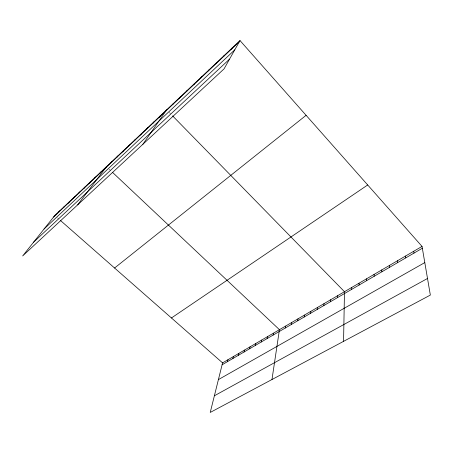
<?xml version="1.0" encoding="UTF-8"?>
<svg xmlns="http://www.w3.org/2000/svg" width="453" height="453" viewBox="0 0 453 453"><rect width="100%" height="100%" fill="white"/><g stroke="black" fill="none" stroke-linecap="round" stroke-linejoin="round"><path stroke-width="0.34" stroke-dasharray="2.27 1.7" d="M57.435 217.825L59.026 219.218M109.037 169.082L111.591 171.489M169.145 112.35L171.126 114.377"/><path stroke-width="0.68" d="M351.704 289.348L351.704 287.479M343.572 341.347L344.473 291.704L172.61 115.894M337.485 297.621L337.547 295.741M330.639 301.607L330.724 299.727M323.884 305.537L323.997 303.657M317.225 309.416L317.366 307.525M310.656 313.238L310.826 311.347M304.184 317.004L304.376 315.112M297.797 320.718L298.012 318.827M291.5 324.388L291.738 322.491M285.282 328.006L285.549 326.109M271.981 379.518L279.439 329.676L112.61 172.451M273.108 335.09L273.408 333.193M267.14 338.567L267.463 336.664M261.251 341.992L261.596 340.09M255.435 345.373L255.803 343.476M249.699 348.714L250.084 346.811M244.037 352.009L244.444 350.107M238.448 355.26L238.873 353.363M232.933 358.47L233.369 356.573M227.485 361.641L227.938 359.744M422.032 246.415L222.576 362.876L210.237 412.44L430.35 295.079L422.032 246.415L239.999 40.56L54.79 215.498L22.65 255.968L224.071 68.856L239.999 40.56M231.438 49.128L232.061 48.058M223.612 56.517L224.269 55.419M215.928 63.771L216.613 62.644M208.38 70.895L209.099 69.745M200.962 77.893L201.715 76.721M193.68 84.773L194.462 83.573M186.523 91.529L187.332 90.306M179.49 98.165L180.328 96.925M172.582 104.688L173.442 103.426M142.882 144.275L166.67 109.819M159.303 117.225L160.209 115.923M152.921 123.244L153.856 121.925M146.647 129.167L147.599 127.837M140.47 135L141.444 133.646M134.394 140.736L135.385 139.371M128.414 146.381L129.422 145M122.525 151.942L123.556 150.543M116.727 157.412L117.774 156.008M111.019 162.803L112.084 161.381M77.661 204.858L106.478 166.676M99.864 173.335L100.962 171.885M94.411 178.482L95.521 177.021M89.037 183.55L90.164 182.083M83.748 188.544L84.887 187.066M78.533 193.471L79.688 191.981M73.397 198.318L74.564 196.817M68.329 203.097L69.513 201.591M63.341 207.808L64.536 206.291M58.42 212.451L59.626 210.928M53.573 217.032L239.416 41.597M44.032 229.048L234.773 49.847M33.539 242.253L229.575 59.083M114.575 268.012L306.098 115.311M171.449 317.966L367.7 184.971M222.106 364.773L422.343 248.238M218.414 379.597L424.795 262.593M214.388 395.78L427.513 278.476M60.611 220.611L222.576 362.876M413.719 251.268L413.991 253.097M405.543 256.041L405.775 257.882M397.491 260.741L397.689 262.587M389.563 265.373L389.727 267.219M381.76 269.931L381.885 271.783M374.076 274.416L374.167 276.273M366.505 278.838L366.562 280.701M359.048 283.187L359.076 285.056"/></g></svg>
